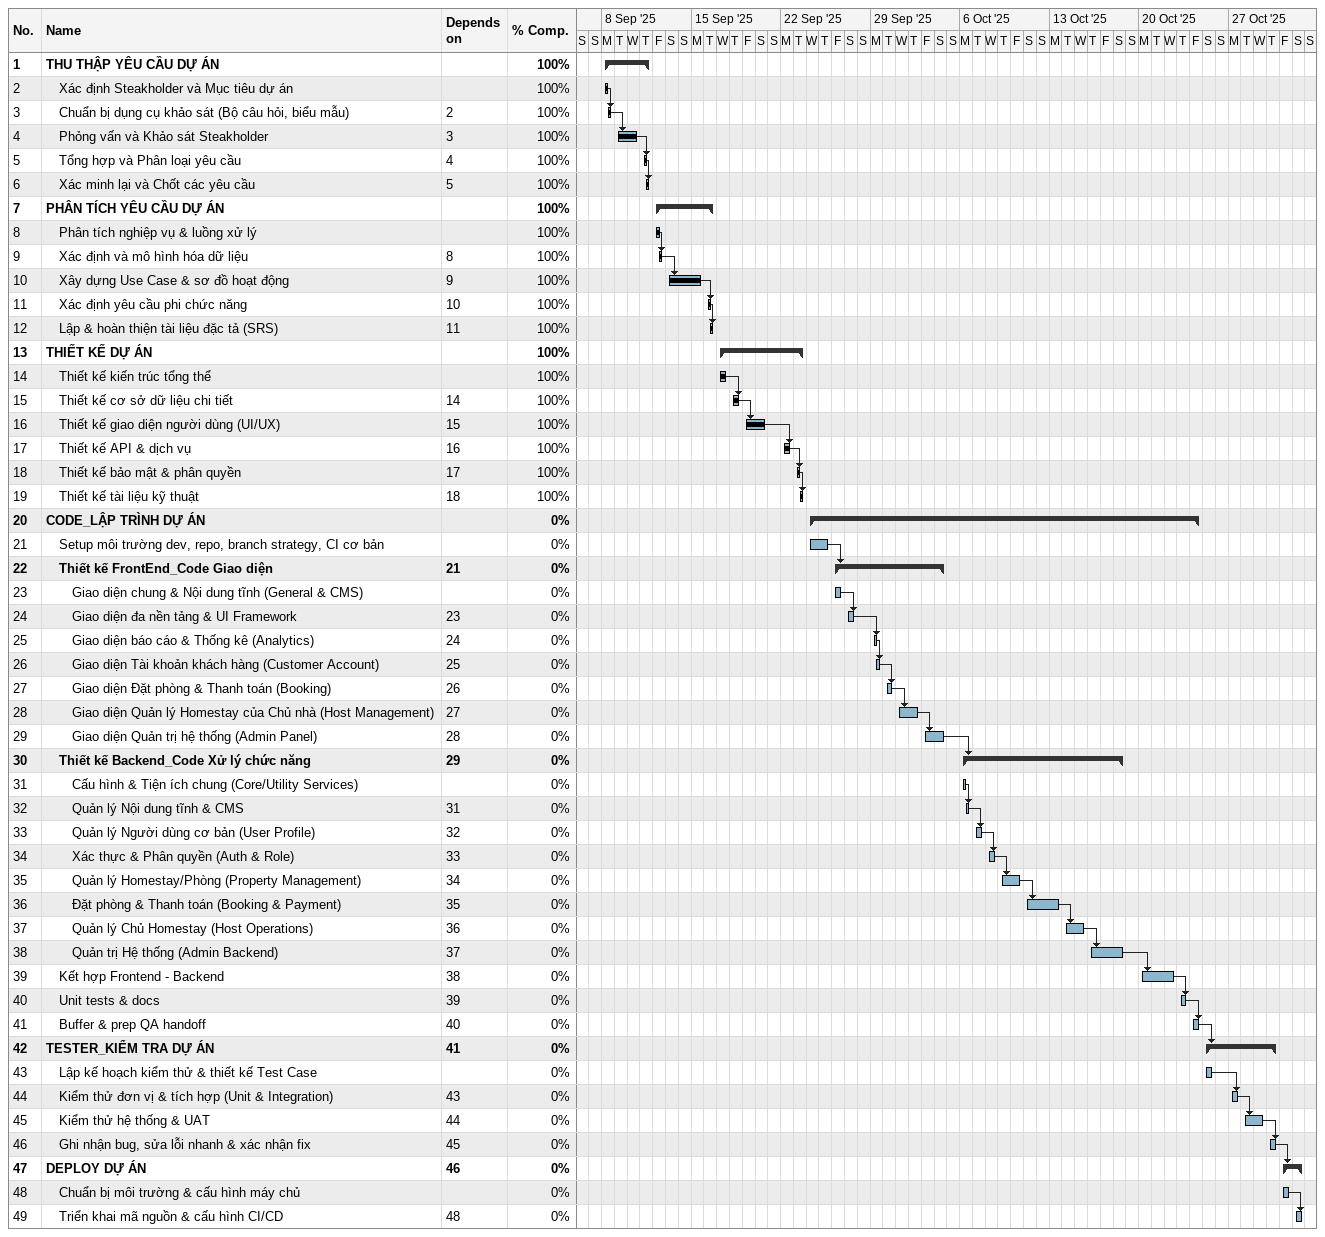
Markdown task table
| ID | Level | Task | Start | Finish | Predecessors | % complete |
|---|---|---|---|---|---|---|
| 1 | 1 | **THU THẬP YÊU CẦU DỰ ÁN** | 2025-09-08 | 2025-09-11 |  | 100 |
| 2 | 2 | Xác định Steakholder và Mục tiêu dự án | 2025-09-08 | 2025-09-08 |  | 100 |
| 3 | 2 | Chuẩn bị dụng cụ khảo sát (Bộ câu hỏi, biểu mẫu) | 2025-09-08 | 2025-09-08 | 2 | 100 |
| 4 | 2 | Phỏng vấn và Khảo sát Steakholder | 2025-09-09 | 2025-09-10 | 3 | 100 |
| 5 | 2 | Tổng hợp và Phân loại yêu cầu | 2025-09-11 | 2025-09-11 | 4 | 100 |
| 6 | 2 | Xác minh lại và Chốt các yêu cầu | 2025-09-11 | 2025-09-11 | 5 | 100 |
| 7 | 1 | **PHÂN TÍCH YÊU CẦU DỰ ÁN** | 2025-09-12 | 2025-09-16 |  | 100 |
| 8 | 2 | Phân tích nghiệp vụ & luồng xử lý | 2025-09-12 | 2025-09-12 |  | 100 |
| 9 | 2 | Xác định và mô hình hóa dữ liệu | 2025-09-12 | 2025-09-12 | 8 | 100 |
| 10 | 2 | Xây dựng Use Case & sơ đồ hoạt động | 2025-09-13 | 2025-09-15 | 9 | 100 |
| 11 | 2 | Xác định yêu cầu phi chức năng | 2025-09-16 | 2025-09-16 | 10 | 100 |
| 12 | 2 | Lập & hoàn thiện tài liệu đặc tả (SRS) | 2025-09-16 | 2025-09-16 | 11 | 100 |
| 13 | 1 | **THIẾT KẾ DỰ ÁN** | 2025-09-17 | 2025-09-23 |  | 100 |
| 14 | 2 | Thiết kế kiến trúc tổng thể | 2025-09-17 | 2025-09-17 |  | 100 |
| 15 | 2 | Thiết kế cơ sở dữ liệu chi tiết | 2025-09-18 | 2025-09-18 | 14 | 100 |
| 16 | 2 | Thiết kế giao diện người dùng (UI/UX) | 2025-09-19 | 2025-09-20 | 15 | 100 |
| 17 | 2 | Thiết kế API & dịch vụ | 2025-09-22 | 2025-09-22 | 16 | 100 |
| 18 | 2 | Thiết kế bảo mật & phân quyền | 2025-09-23 | 2025-09-23 | 17 | 100 |
| 19 | 2 | Thiết kế tài liệu kỹ thuật | 2025-09-23 | 2025-09-23 | 18 | 100 |
| 20 | 1 | **CODE_LẬP TRÌNH DỰ ÁN** | 2025-09-24 | 2025-10-24 |  | 0 |
| 21 | 2 | Setup môi trường dev, repo, branch strategy, CI cơ bản | 2025-09-24 | 2025-09-25 |  | 0 |
| 22 | 2 | **Thiết kế FrontEnd_Code Giao diện** | 2025-09-26 | 2025-10-04 | 21 | 0 |
| 23 | 3 | Giao diện chung & Nội dung tĩnh (General & CMS) | 2025-09-26 | 2025-09-26 |  | 0 |
| 24 | 3 | Giao diện đa nền tảng & UI Framework | 2025-09-27 | 2025-09-27 | 23 | 0 |
| 25 | 3 | Giao diện báo cáo & Thống kê (Analytics) | 2025-09-29 | 2025-09-29 | 24 | 0 |
| 26 | 3 | Giao diện Tài khoản khách hàng (Customer Account) | 2025-09-29 | 2025-09-29 | 25 | 0 |
| 27 | 3 | Giao diện Đặt phòng & Thanh toán (Booking) | 2025-09-30 | 2025-09-30 | 26 | 0 |
| 28 | 3 | Giao diện Quản lý Homestay của Chủ nhà (Host Management) | 2025-10-01 | 2025-10-02 | 27 | 0 |
| 29 | 3 | Giao diện Quản trị hệ thống (Admin Panel) | 2025-10-03 | 2025-10-04 | 28 | 0 |
| 30 | 2 | **Thiết kế Backend_Code Xử lý chức năng** | 2025-10-06 | 2025-10-18 | 29 | 0 |
| 31 | 3 | Cấu hình & Tiện ích chung (Core/Utility Services) | 2025-10-06 | 2025-10-06 |  | 0 |
| 32 | 3 | Quản lý Nội dung tĩnh & CMS | 2025-10-06 | 2025-10-06 | 31 | 0 |
| 33 | 3 | Quản lý Người dùng cơ bản (User Profile) | 2025-10-07 | 2025-10-07 | 32 | 0 |
| 34 | 3 | Xác thực & Phân quyền (Auth & Role) | 2025-10-08 | 2025-10-08 | 33 | 0 |
| 35 | 3 | Quản lý Homestay/Phòng (Property Management) | 2025-10-09 | 2025-10-10 | 34 | 0 |
| 36 | 3 | Đặt phòng & Thanh toán (Booking & Payment) | 2025-10-11 | 2025-10-13 | 35 | 0 |
| 37 | 3 | Quản lý Chủ Homestay (Host Operations) | 2025-10-14 | 2025-10-15 | 36 | 0 |
| 38 | 3 | Quản trị Hệ thống (Admin Backend) | 2025-10-16 | 2025-10-18 | 37 | 0 |
| 39 | 2 | Kết hợp Frontend - Backend | 2025-10-20 | 2025-10-22 | 38 | 0 |
| 40 | 2 | Unit tests & docs | 2025-10-23 | 2025-10-23 | 39 | 0 |
| 41 | 2 | Buffer & prep QA handoff | 2025-10-24 | 2025-10-24 | 40 | 0 |
| 42 | 1 | **TESTER_KIỂM TRA DỰ ÁN** | 2025-10-25 | 2025-10-30 | 41 | 0 |
| 43 | 2 | Lập kế hoạch kiểm thử & thiết kế Test Case | 2025-10-25 | 2025-10-25 |  | 0 |
| 44 | 2 | Kiểm thử đơn vị & tích hợp (Unit & Integration) | 2025-10-27 | 2025-10-27 | 43 | 0 |
| 45 | 2 | Kiểm thử hệ thống & UAT | 2025-10-28 | 2025-10-29 | 44 | 0 |
| 46 | 2 | Ghi nhận bug, sửa lỗi nhanh & xác nhận fix | 2025-10-30 | 2025-10-30 | 45 | 0 |
| 47 | 1 | **DEPLOY DỰ ÁN** | 2025-10-31 | 2025-11-01 | 46 | 0 |
| 48 | 2 | Chuẩn bị môi trường & cấu hình máy chủ | 2025-10-31 | 2025-10-31 |  | 0 |
| 49 | 2 | Triển khai mã nguồn & cấu hình CI/CD | 2025-11-01 | 2025-11-01 | 48 | 0 |
